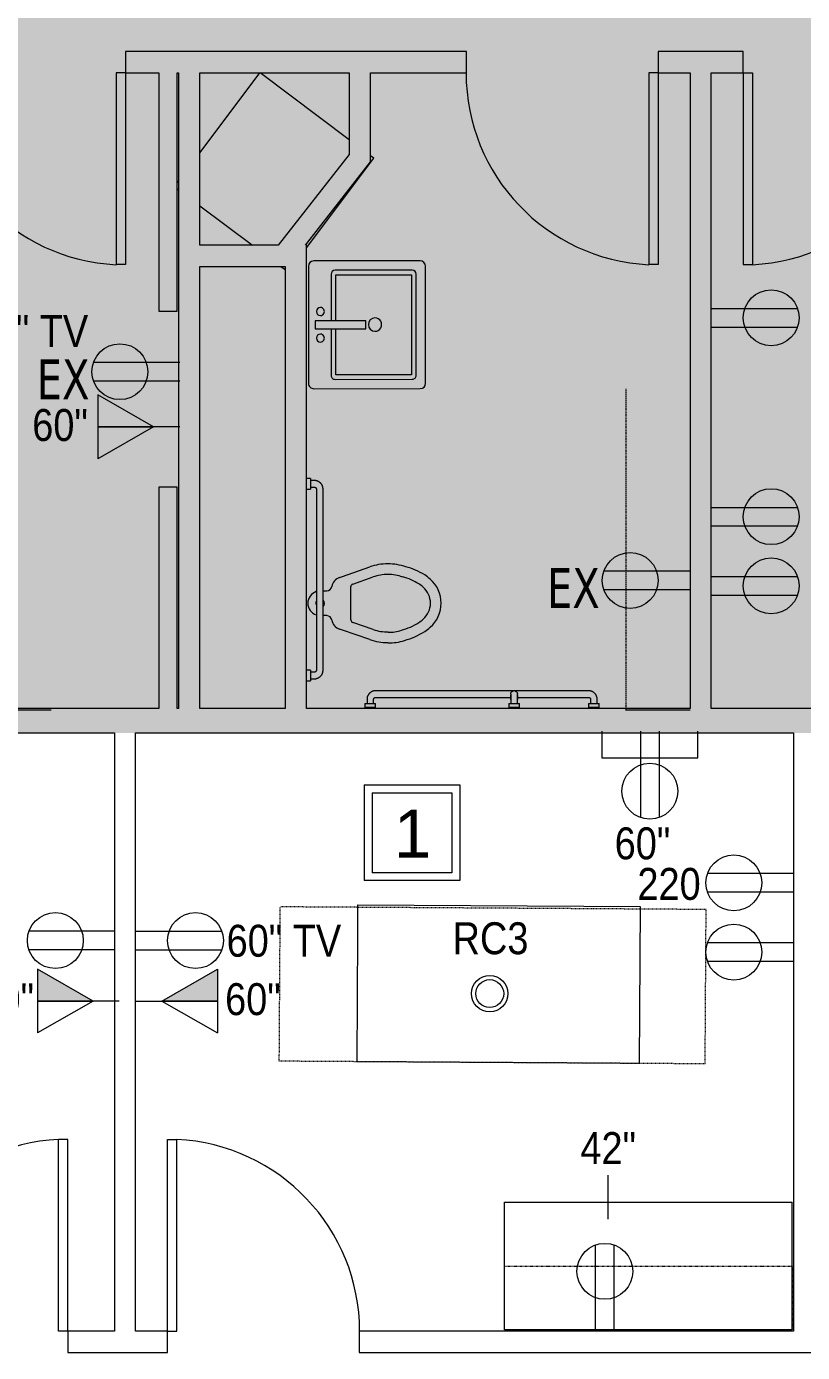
# Model space of a CAD drawing. Header units: inches. Extents: x 1 to 3107, y -595 to 378.
# Drawn here: x 1845.1 to 1990.9, y -98.4 to 150.7 of the extents above; entities that cross this region are included whole.
import ezdxf

# ---------------------------------------------------------------- set-up
doc = ezdxf.new("R2010")
doc.units = ezdxf.units.IN
doc.header["$MEASUREMENT"] = 0
for name, pattern in [('Dash', [0.25, 0.125, -0.125]), ('Hidden 1_8_', [0.1875, 0.125, -0.0625]), ('Overhead', [0.15625, 0.09375, -0.0625])]:
    doc.linetypes.add(name, pattern=pattern)
for name, color, linetype, lineweight in [('A-ANNO-NOTE', 131, 'Continuous', 20), ('A-DETL', 90, 'Continuous', 9), ('A-DETL-GENF', 92, 'Continuous', 9), ('A-DETL-HDLN', 90, 'Hidden 1_8_', 9), ('A-DETL-MEDM', 33, 'Continuous', 13), ('A-DOOR', 31, 'Continuous', 13), ('A-WALL', 113, 'Continuous', 50), ('A-WALL-PATT', 111, 'Continuous', 13), ('E-COMM-IDEN', 2, 'Continuous', 9), ('E-ELEC-FIXT-IDEN', 2, 'Continuous', 9), ('I-FURN', 30, 'Continuous', 13), ('I-FURN-HDLN', 30, 'Continuous', 13), ('I-WALL', 2, 'Continuous', 13), ('new block- skin dc_dwg', 8, 'Continuous', 9), ('P-SANR-FIXT', 6, 'Continuous', 13), ('Q-CASE', 31, 'Continuous', 13), ('Q-SPCQ', 91, 'Continuous', 13), ('S-EXIST-COLS', 250, 'Continuous', 9)]:
    doc.layers.add(name, color=color, linetype=linetype, lineweight=lineweight)
doc.styles.add('Arial', font='arial.ttf', dxfattribs={"height": 9})
doc.styles.add('Arial_2', font='arial.ttf', dxfattribs={"width": 0.85, "height": 6})
doc.styles.add('Tahoma_2', font='tahoma.ttf', dxfattribs={"width": 0.85, "height": 7.5})

# ---------------------------------------------------------------- blocks, each defined once
blk = doc.blocks.new('Single-Flush - 36_ x 84_-1510128-New Construction - Tel_Data_Elec Plan')
at = {"layer": 'A-DOOR', "color": 7, "lineweight": 20}
for p, q in [((16.25, 2), (16.25, 38.02)), ((18, 38.02), (16.25, 38.02)), ((18, 2), (18, 38.02)), ((18, 2), (16.25, 2))]:
    blk.add_line(p, q, dxfattribs=at)
at = {"layer": 'A-DOOR', "lineweight": 9}
blk.add_arc((18, 2), 36.07, 92.7812, 180, dxfattribs=at)
blk = doc.blocks.new('Single-Flush - 36_ x 84_-1509972-New Construction - Tel_Data_Elec Plan')
at = {"layer": 'A-DOOR', "color": 7, "lineweight": 20}
for p, q in [((16.25, -2), (16.25, -38.02)), ((18, -2), (16.25, -2)), ((18, -2), (18, -38.02)), ((18, -38.02), (16.25, -38.02))]:
    blk.add_line(p, q, dxfattribs=at)
at = {"layer": 'A-DOOR', "lineweight": 9}
blk.add_arc((18, -2), 36.07, 180, 267.2188, dxfattribs=at)
blk = doc.blocks.new('Sink-Single - 2D - Default-1642245-New Construction - Tel_Data_Elec Plan')
at = {"layer": 'P-SANR-FIXT'}
for p, q in [((11, -1.5), (-11, -1.5)), ((-12, -2.5), (-12, -22.5)), ((-10.25, -4), (-10.25, -18.5)), ((9.5, -3.25), (-9.5, -3.25)), ((-9.37, -18.37), (-9.37, -4.13)), ((-9.37, -4.13), (9.38, -4.13)), ((9.38, -4.13), (9.38, -18.37)), ((10.25, -18.5), (10.25, -4)), ((12, -22.5), (12, -2.5)), ((0.74, -12.75), (-0.76, -12.75)), ((-0.76, -12.75), (-0.76, -22.25)), ((0.74, -22.25), (0.74, -12.75)), ((-9.5, -19.25), (-0.76, -19.25)), ((-0.76, -18.37), (-9.37, -18.37)), ((9.38, -18.37), (0.74, -18.37)), ((0.74, -19.25), (9.5, -19.25)), ((-0.76, -22.25), (0.74, -22.25)), ((-11, -23.5), (11, -23.5))]:
    blk.add_line(p, q, dxfattribs=at)
for centre, radius, start, end in [((-11, -2.5), 1, 90, 180), ((11, -2.5), 1, 0, 90), ((-9.5, -4), 0.75, 90, 180), ((9.5, -4), 0.75, 360, 90), ((-0.03, -11), 1.25, 360, 180), ((-0.03, -11), 1.25, 180, 360), ((-9.5, -18.5), 0.75, 180, 270), ((9.5, -18.5), 0.75, 270, 0), ((-2.5, -21.25), 0.75, 360, 180), ((-2.5, -21.25), 0.75, 180, 360), ((2.5, -21.25), 0.75, 360, 180), ((2.5, -21.25), 0.75, 180, 360), ((-11, -22.5), 1, 180, 270), ((11, -22.5), 1, 270, 0)]:
    blk.add_arc(centre, radius, start, end, dxfattribs=at)
blk = doc.blocks.new('Toilet - Wall-Mounted_Tankless - 2D - ADA-1642246-New Construction - Tel_Data_Elec Plan')
at = {"layer": 'P-SANR-FIXT'}
for p, q in [((-5.04, 6.5), (-6.84, 11.63)), ((-3.6, 8.43), (-4.95, 12.28)), ((4.95, 12.28), (3.6, 8.43)), ((6.84, 11.63), (5.04, 6.5)), ((3.13, 8.09), (-3.13, 8.09)), ((-4.86, 5.97), (-5.04, 6.5)), ((5.04, 6.5), (4.86, 5.97)), ((-2.31, 2.86), (-2.31, 3.55)), ((2.31, 3.55), (2.31, 2.86))]:
    blk.add_line(p, q, dxfattribs=at)
for centre, radius, start, end in [((0, 19.04), 6, 41.2014, 138.7986), ((3.98, 15.55), 11.29, 138.7986, 145.3641), ((0, 19.04), 4, 41.2014, 138.7986), ((-3.98, 15.55), 11.29, 34.6359, 41.2014), ((5.91, 15.01), 13.2, 148.2162, 165.0374), ((5.91, 15.01), 11.2, 148.4728, 165.3873), ((3.98, 15.55), 9.29, 138.7986, 145.0594), ((-3.98, 15.55), 9.29, 34.879, 41.2014), ((-6.53, 14.47), 12.01, 14.9358, 32.1619), ((-6.53, 14.47), 14.01, 15.2447, 32.3538), ((3.12, 15.03), 10.52, 161.1646, 180), ((3.12, 15.03), 8.52, 160.7152, 180), ((-0.62, 15.56), 6.05, 355.6116, 19.4099), ((-0.62, 15.56), 8.05, 356.2246, 18.8354), ((3.12, 15.03), 10.52, 180, 198.8354), ((3.12, 15.03), 8.52, 180, 198.7802), ((-3.12, 15.03), 8.52, 341.2198, 0.4516), ((-3.12, 15.03), 10.52, 341.1646, 0), ((-3.13, 8.59), 0.5, 199.3315, 270), ((3.13, 8.59), 0.5, 270, 340.6685), ((-2.77, 6.68), 2.21, 198.973, 259.7506), ((2.77, 6.68), 2.21, 280.2494, 341.027), ((-3.35, 3.48), 1.04, 3.7919, 79.7506), ((0, 2.31), 0.811, 44.6678, 130.8729), ((3.35, 3.48), 1.04, 100.2494, 176.2081), ((0, 2.31), 2.31, 198.1086, 341.792), ((0, 2.31), 0.811, 246.3738, 287.1644)]:
    blk.add_arc(centre, radius, start, end, dxfattribs=at)
blk = doc.blocks.new('ADA - toilet_3-piece_grab_bars - 17_ Seat Height-1912571-New Construction - Tel_Data_Elec Plan')
at = {"layer": 'Q-SPCQ', "lineweight": 9}
for p, q in [((30.82, 55), (30.82, 15)), ((32.07, 41.61), (32.07, 55)), ((33.19, 56.63), (32.44, 56.63)), ((32.44, 55.37), (33.19, 55.37)), ((33.94, 57), (33.19, 57)), ((33.19, 55), (33.19, 57)), ((33.19, 55), (33.94, 55)), ((33.94, 57), (33.94, 55)), ((32.07, 15), (32.07, 40.38)), ((33.19, 41.62), (32.44, 41.62)), ((33.19, 41.62), (32.44, 41.62)), ((32.44, 40.38), (33.19, 40.38)), ((32.44, 40.38), (33.19, 40.38)), ((33.94, 42), (33.19, 42)), ((33.19, 40), (33.19, 42)), ((33.19, 40), (33.94, 40)), ((33.94, 42), (33.94, 40)), ((33.94, 15), (33.19, 15)), ((33.19, 13), (33.19, 15)), ((33.94, 15), (33.94, 13)), ((33.19, 14.63), (32.44, 14.63)), ((32.44, 13.38), (33.19, 13.38)), ((33.19, 13), (33.94, 13)), ((26.94, 5.12), (-7.06, 5.12)), ((-9.06, 2.75), (-9.06, 2)), ((-9.06, 2.75), (-7.06, 2.75)), ((-8.68, 3.5), (-8.68, 2.75)), ((-7.43, 2.75), (-7.43, 3.5)), ((-7.06, 3.87), (26.94, 3.87)), ((-7.06, 2), (-7.06, 2.75)), ((26.94, 2.75), (26.94, 2)), ((26.94, 2.75), (28.94, 2.75)), ((27.32, 3.5), (27.32, 2.75)), ((28.57, 2.75), (28.57, 3.5)), ((28.94, 2), (28.94, 2.75))]:
    blk.add_line(p, q, dxfattribs=at)
at = {"layer": 'Q-SPCQ', "lineweight": 9, "flags": 128}
for points in [[(32.44, 56.63), (32.38, 56.62), (32.31, 56.62), (32.25, 56.61), (32.18, 56.6), (32.12, 56.59), (32.05, 56.58), (31.99, 56.56), (31.93, 56.54), (31.87, 56.52), (31.81, 56.5), (31.75, 56.47), (31.69, 56.44), (31.63, 56.41), (31.58, 56.38), (31.52, 56.34), (31.47, 56.3), (31.42, 56.26), (31.37, 56.22), (31.32, 56.18), (31.28, 56.13), (31.23, 56.08), (31.19, 56.04), (31.15, 55.98), (31.11, 55.93), (31.07, 55.88), (31.04, 55.82), (31.01, 55.77), (30.98, 55.71), (30.95, 55.65), (30.93, 55.59), (30.9, 55.53), (30.88, 55.47), (30.87, 55.4), (30.85, 55.34), (30.84, 55.28), (30.83, 55.21), (30.82, 55.15), (30.82, 55.08), (30.82, 55.02), (30.82, 55)], [(32.07, 55), (32.07, 55.01), (32.07, 55.03), (32.07, 55.04), (32.07, 55.06), (32.07, 55.07), (32.08, 55.09), (32.08, 55.1), (32.09, 55.12), (32.09, 55.13), (32.1, 55.15), (32.1, 55.16), (32.11, 55.17), (32.12, 55.19), (32.12, 55.2), (32.13, 55.21), (32.14, 55.22), (32.15, 55.24), (32.16, 55.25), (32.17, 55.26), (32.18, 55.27), (32.19, 55.28), (32.2, 55.29), (32.21, 55.3), (32.23, 55.31), (32.24, 55.32), (32.25, 55.32), (32.26, 55.33), (32.28, 55.34), (32.29, 55.34), (32.31, 55.35), (32.32, 55.35), (32.33, 55.36), (32.35, 55.36), (32.36, 55.37), (32.38, 55.37), (32.39, 55.37), (32.41, 55.37), (32.42, 55.37), (32.44, 55.37), (32.44, 55.37)], [(30.83, 41.12), (30.83, 41.15), (30.84, 41.17), (30.85, 41.2), (30.86, 41.22), (30.87, 41.24), (30.88, 41.27), (30.89, 41.29), (30.9, 41.31), (30.91, 41.33), (30.93, 41.35), (30.94, 41.37), (30.96, 41.39), (30.97, 41.41), (30.99, 41.43), (31.01, 41.45), (31.02, 41.47), (31.04, 41.48), (31.06, 41.5), (31.08, 41.51), (31.1, 41.53), (31.12, 41.54), (31.15, 41.55), (31.17, 41.56), (31.19, 41.57), (31.21, 41.58), (31.24, 41.59), (31.26, 41.6), (31.29, 41.61), (31.31, 41.61), (31.33, 41.62), (31.36, 41.62), (31.38, 41.62), (31.41, 41.62), (31.43, 41.62), (31.44, 41.62)], [(31.44, 40.38), (31.42, 40.38), (31.39, 40.38), (31.37, 40.38), (31.34, 40.38), (31.32, 40.39), (31.29, 40.39), (31.27, 40.4), (31.24, 40.41), (31.22, 40.42), (31.2, 40.42), (31.17, 40.43), (31.15, 40.45), (31.13, 40.46), (31.11, 40.47), (31.09, 40.48), (31.07, 40.5), (31.05, 40.51), (31.03, 40.53), (31.01, 40.55), (30.99, 40.56), (30.98, 40.58), (30.96, 40.6), (30.94, 40.62), (30.93, 40.64), (30.92, 40.66), (30.9, 40.68), (30.89, 40.71), (30.88, 40.73), (30.87, 40.75), (30.86, 40.77), (30.85, 40.8), (30.84, 40.82), (30.84, 40.84), (30.83, 40.87), (30.83, 40.89)], [(31.44, 41.62), (31.44, 41.62), (31.44, 41.62), (31.45, 41.62), (31.45, 41.62), (31.46, 41.62)], [(32.44, 41.62), (32.4, 41.62), (32.36, 41.62), (32.32, 41.62), (32.28, 41.62), (32.24, 41.62), (32.2, 41.62), (32.16, 41.62), (32.13, 41.62), (32.09, 41.62), (32.05, 41.62), (32.02, 41.62), (31.98, 41.62), (31.94, 41.62), (31.91, 41.62), (31.88, 41.62), (31.84, 41.62), (31.81, 41.62), (31.78, 41.62), (31.75, 41.62), (31.72, 41.62), (31.7, 41.62), (31.67, 41.62), (31.65, 41.62), (31.62, 41.62), (31.6, 41.62), (31.58, 41.62), (31.56, 41.62), (31.54, 41.62), (31.52, 41.62), (31.51, 41.62), (31.5, 41.62), (31.48, 41.62), (31.47, 41.62), (31.46, 41.62), (31.46, 41.62), (31.45, 41.62), (31.45, 41.62), (31.44, 41.62), (31.44, 41.62)], [(31.46, 40.38), (31.46, 40.38), (31.45, 40.38), (31.45, 40.38), (31.44, 40.38), (31.44, 40.38)], [(31.44, 40.38), (31.44, 40.38), (31.44, 40.38), (31.45, 40.38), (31.45, 40.38), (31.46, 40.38), (31.47, 40.38), (31.48, 40.38), (31.49, 40.38), (31.51, 40.38), (31.52, 40.38), (31.54, 40.38), (31.55, 40.38), (31.57, 40.38), (31.59, 40.38), (31.62, 40.38), (31.64, 40.38), (31.66, 40.38), (31.69, 40.38), (31.72, 40.38), (31.74, 40.38), (31.77, 40.38), (31.8, 40.38), (31.84, 40.38), (31.87, 40.38), (31.9, 40.38), (31.93, 40.38), (31.97, 40.38), (32.01, 40.38), (32.04, 40.38), (32.08, 40.38), (32.12, 40.38), (32.15, 40.38), (32.19, 40.38), (32.23, 40.38), (32.27, 40.38), (32.31, 40.38), (32.35, 40.38), (32.39, 40.38), (32.43, 40.38), (32.44, 40.38)], [(32.44, 40.38), (32.4, 40.38), (32.36, 40.38), (32.32, 40.38), (32.28, 40.38), (32.24, 40.38), (32.2, 40.38), (32.16, 40.38), (32.13, 40.38), (32.09, 40.38), (32.05, 40.38), (32.02, 40.38), (31.98, 40.38), (31.94, 40.38), (31.91, 40.38), (31.88, 40.38), (31.84, 40.38), (31.81, 40.38), (31.78, 40.38), (31.75, 40.38), (31.72, 40.38), (31.7, 40.38), (31.67, 40.38)], [(31.69, 41.62), (31.72, 41.62), (31.74, 41.62), (31.77, 41.62), (31.8, 41.62), (31.84, 41.62), (31.87, 41.62), (31.9, 41.62), (31.93, 41.62), (31.97, 41.62), (32.01, 41.62), (32.04, 41.62), (32.08, 41.62), (32.12, 41.62), (32.15, 41.62), (32.19, 41.62), (32.23, 41.62), (32.27, 41.62), (32.31, 41.62), (32.35, 41.62), (32.39, 41.62), (32.43, 41.62), (32.44, 41.62)], [(30.82, 15), (30.82, 14.94), (30.82, 14.87), (30.83, 14.81), (30.84, 14.74), (30.85, 14.68), (30.86, 14.61), (30.88, 14.55), (30.9, 14.49), (30.92, 14.43), (30.94, 14.37), (30.97, 14.31), (31, 14.25), (31.03, 14.19), (31.06, 14.14), (31.1, 14.08), (31.14, 14.03), (31.18, 13.98), (31.22, 13.93), (31.26, 13.88), (31.31, 13.83), (31.36, 13.79), (31.41, 13.75), (31.46, 13.71), (31.51, 13.67), (31.56, 13.63), (31.62, 13.6), (31.68, 13.57), (31.73, 13.54), (31.79, 13.51), (31.85, 13.49), (31.91, 13.46), (31.98, 13.44), (32.04, 13.43), (32.1, 13.41), (32.16, 13.4), (32.23, 13.39), (32.29, 13.38), (32.36, 13.38), (32.42, 13.38), (32.44, 13.38)], [(32.44, 14.63), (32.43, 14.63), (32.41, 14.63), (32.4, 14.63), (32.38, 14.63), (32.37, 14.63), (32.35, 14.64), (32.34, 14.64), (32.32, 14.64), (32.31, 14.65), (32.3, 14.65), (32.28, 14.66), (32.27, 14.67), (32.25, 14.67), (32.24, 14.68), (32.23, 14.69), (32.22, 14.7), (32.21, 14.71), (32.19, 14.72), (32.18, 14.73), (32.17, 14.74), (32.16, 14.75), (32.15, 14.76), (32.14, 14.77), (32.13, 14.78), (32.13, 14.8), (32.12, 14.81), (32.11, 14.82), (32.1, 14.84), (32.1, 14.85), (32.09, 14.86), (32.09, 14.88), (32.08, 14.89), (32.08, 14.91), (32.07, 14.92), (32.07, 14.94), (32.07, 14.95), (32.07, 14.97), (32.07, 14.98), (32.07, 15), (32.07, 15)], [(-7.06, 5.12), (-7.12, 5.12), (-7.19, 5.12), (-7.25, 5.11), (-7.32, 5.1), (-7.38, 5.09), (-7.45, 5.08), (-7.51, 5.06), (-7.57, 5.04), (-7.63, 5.02), (-7.69, 5), (-7.75, 4.97), (-7.81, 4.94), (-7.87, 4.91), (-7.92, 4.88), (-7.98, 4.84), (-8.03, 4.8), (-8.08, 4.76), (-8.13, 4.72), (-8.18, 4.68), (-8.22, 4.63), (-8.27, 4.58), (-8.31, 4.54), (-8.35, 4.48), (-8.39, 4.43), (-8.43, 4.38), (-8.46, 4.32), (-8.49, 4.27), (-8.52, 4.21), (-8.55, 4.15), (-8.57, 4.09), (-8.6, 4.03), (-8.62, 3.97), (-8.63, 3.9), (-8.65, 3.84), (-8.66, 3.78), (-8.67, 3.71), (-8.68, 3.65), (-8.68, 3.58), (-8.68, 3.52), (-8.68, 3.5)], [(28.57, 3.5), (28.56, 3.56), (28.56, 3.63), (28.55, 3.69), (28.55, 3.76), (28.53, 3.82), (28.52, 3.89), (28.5, 3.95), (28.48, 4.01), (28.46, 4.07), (28.44, 4.13), (28.41, 4.19), (28.38, 4.25), (28.35, 4.31), (28.32, 4.36), (28.28, 4.42), (28.24, 4.47), (28.2, 4.52), (28.16, 4.57), (28.12, 4.62), (28.07, 4.67), (28.03, 4.71), (27.98, 4.75), (27.93, 4.79), (27.87, 4.83), (27.82, 4.87), (27.76, 4.9), (27.71, 4.93), (27.65, 4.96), (27.59, 4.99), (27.53, 5.01), (27.47, 5.04), (27.41, 5.06), (27.34, 5.07), (27.28, 5.09), (27.22, 5.1), (27.15, 5.11), (27.09, 5.12), (27.02, 5.12), (26.96, 5.12), (26.94, 5.12)], [(-7.43, 3.5), (-7.43, 3.51), (-7.43, 3.53), (-7.43, 3.54), (-7.43, 3.56), (-7.43, 3.57), (-7.42, 3.59), (-7.42, 3.6), (-7.41, 3.62), (-7.41, 3.63), (-7.4, 3.65), (-7.4, 3.66), (-7.39, 3.67), (-7.38, 3.69), (-7.38, 3.7), (-7.37, 3.71), (-7.36, 3.72), (-7.35, 3.74), (-7.34, 3.75), (-7.33, 3.76), (-7.32, 3.77), (-7.31, 3.78), (-7.3, 3.79), (-7.29, 3.8), (-7.27, 3.81), (-7.26, 3.82), (-7.25, 3.82), (-7.24, 3.83), (-7.22, 3.84), (-7.21, 3.84), (-7.19, 3.85), (-7.18, 3.85), (-7.17, 3.86), (-7.15, 3.86), (-7.14, 3.87), (-7.12, 3.87), (-7.11, 3.87), (-7.09, 3.87), (-7.08, 3.87), (-7.06, 3.87), (-7.06, 3.87)], [(26.94, 3.87), (26.96, 3.87), (26.97, 3.87), (26.99, 3.87), (27, 3.87), (27.02, 3.87), (27.03, 3.86), (27.04, 3.86), (27.06, 3.86), (27.07, 3.85), (27.09, 3.85), (27.1, 3.84), (27.11, 3.83), (27.13, 3.83), (27.14, 3.82), (27.15, 3.81), (27.17, 3.8), (27.18, 3.79), (27.19, 3.78), (27.2, 3.77), (27.21, 3.76), (27.22, 3.75), (27.23, 3.74), (27.24, 3.73), (27.25, 3.72), (27.26, 3.7), (27.26, 3.69), (27.27, 3.68), (27.28, 3.66), (27.28, 3.65), (27.29, 3.64), (27.3, 3.62), (27.3, 3.61), (27.3, 3.59), (27.31, 3.58), (27.31, 3.56), (27.31, 3.55), (27.31, 3.53), (27.32, 3.52), (27.32, 3.5), (27.32, 3.5)]]:
    blk.add_lwpolyline(points, dxfattribs=at)
blk = doc.blocks.new('new block- skin dc_dwg-1925045-New Construction - Tel_Data_Elec Plan')
at = {"layer": 'S-EXIST-COLS'}
for p, q in [((2424.64, 1491.75), (2413.44, 1476.8)), ((2441.5, 1479.18), (2424.73, 1491.75)), ((2433.44, 1458.88), (2446.08, 1475.75)), ((2446.08, 1475.75), (2445.5, 1476.18)), ((2409.44, 1471.47), (2409.19, 1471.13)), ((2409.19, 1469.97), (2409.44, 1469.78)), ((2413.44, 1466.78), (2423.32, 1459.37)), ((2428.66, 1455.37), (2429.44, 1454.79))]:
    blk.add_line(p, q, dxfattribs=at)
blk = doc.blocks.new('Single-Flush - 36_ x 96_-1934609-New Construction - Tel_Data_Elec Plan')
at = {"layer": 'A-DOOR', "color": 7, "lineweight": 20}
for p, q in [((16.25, -2), (16.25, -38.02)), ((18, -2), (16.25, -2)), ((18, -2), (18, -38.02)), ((18, -38.02), (16.25, -38.02))]:
    blk.add_line(p, q, dxfattribs=at)
at = {"layer": 'A-DOOR', "lineweight": 9}
blk.add_arc((18, -2), 36.07, 180, 267.2188, dxfattribs=at)
blk = doc.blocks.new('Single-Flush - 36_ x 96_-1939474-New Construction - Tel_Data_Elec Plan')
at = {"layer": 'A-DOOR', "color": 7, "lineweight": 20}
for p, q in [((16.25, 2), (16.25, 38.02)), ((18, 38.02), (16.25, 38.02)), ((18, 2), (18, 38.02)), ((18, 2), (16.25, 2))]:
    blk.add_line(p, q, dxfattribs=at)
at = {"layer": 'A-DOOR', "lineweight": 9}
blk.add_arc((18, 2), 36.07, 92.7812, 180, dxfattribs=at)
blk = doc.blocks.new('Upper Cabinet - Standard Upper Cabinet-2071704-New Construction - Tel_Data_Elec Plan')
at = {"layer": 'Q-CASE', "linetype": 'Overhead', "lineweight": 9}
for p, q in [((-47.26, 12), (6.74, 12)), ((-47.26, 0), (-47.26, 12)), ((6.74, 12), (6.74, 0))]:
    blk.add_line(p, q, dxfattribs=at)
at = {"layer": 'Q-CASE'}
blk.add_line((6.74, 0), (-47.26, 0), dxfattribs=at)
blk = doc.blocks.new('Counter Top _No Backsplash_ - Standard Counter Top-2071705-New Construction - Tel_Data_Elec Plan')
at = {"layer": 'Q-CASE'}
for p, q in [((-47.26, 12), (-47.26, 24)), ((-47.26, 24), (6.74, 24)), ((6.74, 12), (6.74, 24)), ((-47.26, 0), (-47.26, 12)), ((6.74, 0), (6.74, 12)), ((6.74, 0), (-47.26, 0))]:
    blk.add_line(p, q, dxfattribs=at)
blk = doc.blocks.new('chair - chair-1675997-New Construction - Tel_Data_Elec Plan')
at = {"layer": 'I-FURN', "lineweight": 9}
for p, q in [((-34.1, -10.69), (-34.1, 18.81)), ((-34.1, 18.81), (18.9, 18.81)), ((18.9, 18.81), (18.9, -5.19)), ((18.9, -5.19), (18.9, -10.69)), ((18.9, -10.69), (-34.1, -10.69))]:
    blk.add_line(p, q, dxfattribs=at)
at = {"layer": 'I-FURN-HDLN', "linetype": 'Dash', "lineweight": 9}
for p, q in [((-46.5, 18.81), (-46.5, -10.19)), ((-46.5, 18.81), (33.5, 18.81)), ((33.5, 18.81), (33.5, -10.19)), ((-46.5, -10.19), (33.5, -10.19))]:
    blk.add_line(p, q, dxfattribs=at)
blk = doc.blocks.new('FORM Equipment_Fixture Tag - Square-214315-New Construction - Tel_Data_Elec Plan')
at = {"layer": 'A-ANNO-NOTE'}
for p, q in [((-0.09375, 0.09375), (0.09375, 0.09375)), ((-0.09375, 0.09375), (0.09375, 0.09375)), ((-0.09375, 0.09375), (0.09375, 0.09375)), ((-0.09375, 0.09375), (-0.09375, -0.09375)), ((-0.078125, 0.078125), (-0.078125, -0.078125)), ((-0.078125, 0.078125), (0.078125, 0.078125)), ((0.078125, 0.078125), (0.078125, -0.078125)), ((0.09375, 0.09375), (0.09375, -0.09375)), ((0.09375, -0.09375), (-0.09375, -0.09375)), ((0.078125, -0.078125), (-0.078125, -0.078125))]:
    blk.add_line(p, q, dxfattribs=at)

msp = doc.modelspace()

# ---------------------------------------------------------------- hatches: boundary and pattern name
at = {"layer": 'A-ANNO-NOTE', "lineweight": 9}
for points in [[(1869.01, 75.45), (1858.55, 81.45), (1858.55, 75.45)], [(1857.64, -32.42), (1847.18, -26.42), (1847.18, -32.42)], [(1881.02, -32.42), (1881.02, -26.42), (1870.56, -32.42)]]:
    msp.add_hatch(color=256, dxfattribs=at).paths.add_polyline_path(points, flags=0)
at = {"layer": 'A-DETL-GENF'}
h = msp.add_hatch(color=254, dxfattribs=at)
h.paths.add_polyline_path([(2086.63, 18.59), (2245.1, 18.59), (2241.31, 34.3), (2236.85, 50.51), (2232.29, 65.34), (2227.07, 80.64), (2221.38, 95.77), (2215.23, 110.72), (2208.63, 125.47), (2201.57, 140.02), (2194.07, 154.34), (2186.14, 168.42), (2177.77, 182.25), (2171.89, 191.35), (2157.43, 181.96), (2105.78, 181.96), (2105.78, 210.41), (2109.78, 210.41), (2109.78, 185.96), (2156.25, 185.96), (2169.71, 194.71), (2168.99, 195.82), (2159.79, 209.12), (2150.19, 222.12), (2140.19, 234.82), (2129.81, 247.21), (2119.06, 259.28), (2107.93, 271.01), (2096.45, 282.39), (2084.63, 293.41), (2072.48, 304.07), (2065.64, 309.7), (2062.7, 305.79), (2028.45, 305.79), (2028.45, 210.41), (2069.78, 210.41), (2069.78, 206.41), (2032.45, 206.41), (2032.45, 187.91), (2028.45, 187.91), (2028.45, 206.41), (2018.78, 206.41), (2018.78, 210.41), (2024.45, 210.41), (2024.45, 321.4), (2024.7, 321.22), (2034.13, 333.73), (1981.95, 373.05), (1241.78, 373.05), (1241.78, 333.98), (1471.95, 333.98), (1471.95, 329.98), (1465.78, 329.98), (1465.78, 210.41), (1471.95, 210.41), (1471.95, 206.41), (1391.78, 206.41), (1391.78, 210.41), (1461.78, 210.41), (1461.78, 329.98), (1349.53, 329.98), (1349.53, 292.38), (1346.03, 292.38), (1346.03, 329.98), (1345.78, 329.98), (1345.78, 210.41), (1346.03, 210.41), (1346.03, 256.38), (1349.53, 256.38), (1349.53, 210.41), (1355.78, 210.41), (1355.78, 206.41), (1332.78, 206.41), (1332.78, 210.41), (1338.03, 210.41), (1338.03, 256.38), (1341.53, 256.38), (1341.53, 210.41), (1341.78, 210.41), (1341.78, 329.98), (1341.53, 329.98), (1341.53, 292.38), (1338.03, 292.38), (1338.03, 329.98), (1241.78, 329.98), (1241.78, 183.41), (1277.78, 183.41), (1277.78, 210.41), (1296.78, 210.41), (1296.78, 206.41), (1281.78, 206.41), (1281.78, 145.96), (1314.78, 145.96), (1314.78, 141.96), (1277.78, 141.96), (1277.78, 168.96), (1241.78, 168.96), (1241.78, 22.57), (1358.03, 22.57), (1358.03, 64.42), (1361.53, 64.42), (1361.53, 22.57), (1361.78, 22.57), (1361.78, 141.96), (1361.53, 141.96), (1361.53, 100.11), (1358.03, 100.11), (1358.03, 141.96), (1350.78, 141.96), (1350.78, 145.96), (1371.78, 145.96), (1371.78, 141.96), (1365.78, 141.96), (1365.78, 22.57), (1479.03, 22.57), (1479.03, 64.11), (1482.53, 64.11), (1482.53, 22.57), (1482.78, 22.57), (1482.78, 99.65), (1482.53, 99.84), (1482.53, 98.7), (1479.03, 98.7), (1479.03, 102.47), (1463.78, 113.96), (1463.78, 141.96), (1407.78, 141.96), (1407.78, 145.96), (1563.78, 145.96), (1563.78, 141.96), (1501.28, 141.96), (1501.28, 120.9), (1486.78, 101.64), (1486.78, 22.57), (1606.03, 22.57), (1606.03, 64.11), (1609.53, 64.11), (1609.53, 22.57), (1609.78, 22.57), (1609.78, 141.96), (1609.53, 141.96), (1609.53, 98.11), (1606.03, 98.11), (1606.03, 141.96), (1599.78, 141.96), (1599.78, 145.96), (1827.72, 145.96), (1827.72, 141.96), (1737.78, 141.96), (1737.78, 22.57), (1869.97, 22.57), (1869.97, 64.11), (1873.47, 64.11), (1873.47, 22.57), (1873.72, 22.57), (1873.72, 141.96), (1873.47, 141.96), (1873.47, 97.22), (1869.97, 97.22), (1869.97, 141.96), (1863.72, 141.96), (1863.72, 145.96), (1927.78, 145.96), (1927.78, 141.96), (1909.78, 141.96), (1909.78, 125.28), (1897.72, 109.84), (1897.72, 22.57), (1969.78, 22.57), (1969.78, 141.96), (1963.78, 141.96), (1963.78, 145.96), (1979.78, 145.96), (1979.78, 141.96), (1973.78, 141.96), (1973.78, 22.57), (2085.98, 22.57), (2101.97, 27.46), (2101.97, 64.11), (2105.47, 64.11), (2105.47, 28.53), (2105.78, 28.63), (2105.78, 141.96), (2105.72, 141.96), (2105.72, 98.11), (2101.72, 98.11), (2101.72, 141.96), (2015.78, 141.96), (2015.78, 145.96), (2028.45, 145.96), (2028.45, 151.91), (2032.45, 151.91), (2032.45, 145.96), (2109.78, 145.96), (2109.78, 43.76), (2145.78, 43.76), (2145.78, 39.76), (2109.78, 39.76), (2109.78, 29.85), (2141.78, 39.63), (2141.78, 35.45), (2096.45, 21.59)], flags=0)
h.paths.add_polyline_path([(1877.72, 22.57), (1893.72, 22.57), (1893.72, 105.58), (1877.72, 105.58), (1877.72, 24.86)], flags=0)
h.paths.add_polyline_path([(1899.82, 64.36), (1899.82, 64.36), (1899.82, 64.52)], flags=0)
h.paths.add_polyline_path([(1483.58, 104.05), (1497.28, 122.24), (1497.28, 141.96), (1467.78, 141.96), (1467.78, 115.96), (1482.78, 104.66)], flags=0)
h.paths.add_polyline_path([(1892.44, 109.58), (1905.78, 126.65), (1905.78, 141.96), (1877.72, 141.96), (1877.72, 109.58)], flags=0)
h.paths.add_polyline_path([(1277.78, 172.96), (1277.78, 179.41), (1241.78, 179.41), (1241.78, 172.96), (1276.83, 172.96)], flags=0)
h.paths.add_polyline_path([(1855.89, 206.41), (1855.89, 210.41), (1918.91, 210.41), (1918.91, 318.54), (1809.89, 318.54), (1809.89, 210.41), (1819.89, 210.41), (1819.89, 206.41), (1799.89, 206.41), (1799.89, 210.41), (1805.89, 210.41), (1805.89, 318.54), (1730.16, 318.54), (1730.16, 210.41), (1763.89, 210.41), (1763.89, 206.41), (1726.16, 206.41), (1726.16, 329.98), (1720.16, 329.98), (1720.16, 333.98), (1726.16, 333.98), (1726.16, 372.02), (1730.16, 372.02), (1730.16, 322.54), (1922.91, 322.54), (1922.91, 210.41), (1982.78, 210.41), (1982.78, 206.41), (1863.72, 206.41)], flags=0)
h.paths.add_polyline_path([(1666.16, 206.41), (1596.78, 206.41), (1596.78, 210.41), (1638.16, 210.41), (1638.16, 299.45), (1614.16, 299.45), (1614.16, 329.98), (1554.78, 329.98), (1554.78, 210.41), (1560.78, 210.41), (1560.78, 206.41), (1507.95, 206.41), (1507.95, 210.41), (1550.78, 210.41), (1550.78, 329.98), (1507.95, 329.98), (1507.95, 333.98), (1684.16, 333.98), (1684.16, 329.98), (1666.16, 329.98), (1666.16, 284.45), (1662.16, 284.45), (1662.16, 299.45), (1642.16, 299.45), (1642.16, 210.41), (1662.16, 210.41), (1662.16, 224.45), (1666.16, 224.45), (1666.16, 210.41)], flags=0)
h.paths.add_polyline_path([(1662.16, 303.45), (1662.16, 329.98), (1618.16, 329.98), (1618.16, 303.45), (1654.16, 303.45)], flags=0)
h.paths.add_polyline_path([(2046.93, 309.79), (2060.7, 309.79), (2062.55, 312.24), (2059.32, 314.87), (2053.91, 319.05), (2047.01, 309.9)], flags=0)
h.paths.add_polyline_path([(2028.45, 309.79), (2039.86, 309.79), (2028.45, 318.39), (2028.45, 313.53)], flags=0)
h.paths.add_polyline_path([(2043.58, 312), (2050.75, 321.5), (2046.51, 324.74), (2037.37, 331.38), (2030.3, 322), (2042.84, 312.55)], flags=0)
at = {"layer": 'A-WALL-PATT'}
h = msp.add_hatch(color=8, dxfattribs=at)
h.paths.add_polyline_path([(2101.72, 141.96), (2105.78, 141.96), (2105.78, 145.96), (2015.78, 145.96), (2015.78, 141.96), (2099.81, 141.96)], flags=0)
h.paths.add_polyline_path([(1963.78, 141.96), (1979.78, 141.96), (1979.78, 145.96), (1963.78, 145.96)], flags=0)
h.paths.add_polyline_path([(1925.86, 141.96), (1927.78, 141.96), (1927.78, 145.96), (1863.72, 145.96), (1863.72, 141.96), (1922.91, 141.96)], flags=0)
h.paths.add_polyline_path([(1733.78, 141.96), (1827.72, 141.96), (1827.72, 145.96), (1733.78, 145.96)], flags=0)
for points in [[(1873.47, 97.22), (1873.47, 141.96), (1869.97, 141.96), (1869.97, 97.22)], [(1873.72, 105.58), (1877.72, 105.58), (1877.72, 141.96), (1873.72, 141.96), (1873.72, 129.79)], [(1905.78, 120.16), (1909.78, 125.28), (1909.78, 141.96), (1905.78, 141.96), (1905.78, 125.28)], [(1973.78, 22.57), (1973.78, 141.96), (1969.78, 141.96), (1969.78, 22.57)], [(1893.72, 109.58), (1897.52, 109.58), (1905.78, 120.16), (1905.78, 126.65), (1892.44, 109.58)], [(1893.72, 22.57), (1897.72, 22.57), (1897.72, 109.84), (1894.39, 105.58), (1893.72, 105.58), (1893.72, 23.37)], [(1894.39, 105.58), (1897.52, 109.58), (1877.72, 109.58), (1877.72, 105.58), (1893.72, 105.58)], [(1873.72, 22.57), (1877.72, 22.57), (1877.72, 105.58), (1873.72, 105.58), (1873.72, 68.98)], [(1873.47, 22.57), (1873.47, 64.11), (1869.97, 64.11), (1869.97, 22.57)], [(1925.86, 17.95), (2084.54, 17.95), (2085.98, 22.57), (1733.76, 22.57), (1733.78, 20.26), (1733.91, 20.17), (1733.92, 20.09), (1733.76, 20.09), (1733.78, 17.95), (1904.11, 17.95)]]:
    msp.add_hatch(color=8, dxfattribs=at).paths.add_polyline_path(points, flags=0)

# ---------------------------------------------------------------- linework, layer by layer
at = {"layer": 'A-ANNO-NOTE'}
for p, q in [((1973.78, 97.7), (1989.98, 97.7)), ((1973.78, 94.22), (1989.98, 94.22)), ((1873.93, 87.56), (1857.73, 87.56)), ((1873.93, 84.07), (1857.73, 84.07)), ((1858.55, 81.45), (1858.55, 75.45)), ((1869.01, 75.45), (1858.55, 81.45)), ((1858.55, 81.45), (1858.55, 69.45)), ((1869.01, 75.45), (1858.55, 81.45)), ((1858.55, 75.45), (1869.01, 75.45)), ((1873.93, 75.45), (1858.55, 75.45)), ((1869.01, 75.45), (1858.55, 69.45)), ((1973.78, 60.32), (1989.98, 60.32)), ((1973.78, 56.84), (1989.98, 56.84)), ((1969.78, 48.34), (1953.59, 48.34)), ((1969.78, 44.85), (1953.59, 44.85)), ((1973.78, 47.32), (1989.98, 47.32)), ((1973.78, 43.84), (1989.98, 43.84)), ((1960.49, 18.26), (1960.49, 2.06)), ((1963.98, 18.26), (1963.98, 2.06)), ((1989.24, -8.48), (1973.04, -8.48)), ((1989.24, -11.97), (1973.04, -11.97)), ((1861.81, -19.31), (1845.61, -19.31)), ((1865.64, -19.31), (1881.84, -19.31)), ((1989.24, -21.48), (1973.04, -21.48)), ((1861.81, -22.8), (1845.61, -22.8)), ((1865.64, -22.8), (1881.84, -22.8)), ((1847.18, -26.42), (1847.18, -32.42)), ((1857.64, -32.42), (1847.18, -26.42)), ((1847.18, -26.42), (1847.18, -38.42)), ((1857.64, -32.42), (1847.18, -26.42)), ((1870.56, -32.42), (1881.02, -26.42)), ((1870.56, -32.42), (1881.02, -26.42)), ((1881.02, -26.42), (1881.02, -32.42)), ((1881.02, -26.42), (1881.02, -38.42)), ((1989.24, -24.97), (1973.04, -24.97)), ((1847.18, -32.42), (1857.64, -32.42)), ((1862.56, -32.42), (1847.18, -32.42)), ((1857.64, -32.42), (1847.18, -38.42)), ((1865.64, -32.42), (1881.02, -32.42)), ((1881.02, -32.42), (1870.56, -32.42)), ((1870.56, -32.42), (1881.02, -38.42)), ((1952.04, -94.45), (1952.04, -78.25)), ((1955.52, -94.45), (1955.52, -78.25))]:
    msp.add_line(p, q, dxfattribs=at)
for centre, radius in [((1985.03, 95.96), 5.25), ((1862.68, 85.82), 5.25), ((1985.03, 58.58), 5.25), ((1958.54, 46.6), 5.25), ((1985.03, 45.58), 5.25), ((1962.23, 7.01), 5.25), ((1978, -10.22), 5.25), ((1850.56, -21.06), 5.25), ((1876.88, -21.06), 5.25), ((1978, -23.22), 5.25), ((1932.16, -31.02), 3.42), ((1932.16, -31.02), 2.62), ((1953.78, -83.2), 5.25)]:
    msp.add_circle(centre, radius, dxfattribs=at)
at = {"layer": 'A-DETL', "lineweight": 13}
msp.add_line((1969.78, 22.26), (1957.78, 22.26), dxfattribs=at)
at = {"layer": 'A-DETL-HDLN'}
msp.add_line((1957.72, 82.58), (1957.72, 22.13), dxfattribs=at)
at = {"layer": 'A-DETL-MEDM', "lineweight": 20}
for p, q in [((1849.79, 22.26), (1831.79, 22.26)), ((1953.23, 18.26), (1953.23, 13.26)), ((1971.23, 13.26), (1971.23, 18.26)), ((1953.23, 13.26), (1971.23, 13.26))]:
    msp.add_line(p, q, dxfattribs=at)
at = {"layer": 'A-WALL', "color": 7, "lineweight": 20}
for p, q in [((1927.78, 145.96), (1863.72, 145.96)), ((1863.72, 145.96), (1863.72, 141.96)), ((1927.78, 141.96), (1927.78, 145.96)), ((1979.78, 145.96), (1963.78, 145.96)), ((1963.78, 145.96), (1963.78, 141.96)), ((1979.78, 141.96), (1979.78, 145.96)), ((1863.72, 141.96), (1869.97, 141.96)), ((1873.47, 141.96), (1873.72, 141.96)), ((1873.72, 141.96), (1873.72, 22.57)), ((1877.72, 109.58), (1877.72, 141.96)), ((1877.72, 141.96), (1905.78, 141.96)), ((1905.78, 141.96), (1905.78, 126.65)), ((1909.78, 125.28), (1909.78, 141.96)), ((1909.78, 141.96), (1927.78, 141.96)), ((1963.78, 141.96), (1969.78, 141.96)), ((1969.78, 141.96), (1969.78, 22.57)), ((1973.78, 22.57), (1973.78, 141.96)), ((1973.78, 141.96), (1979.78, 141.96)), ((1905.78, 126.65), (1892.44, 109.58)), ((1897.52, 109.58), (1909.78, 125.28)), ((1897.72, 22.57), (1897.72, 109.84)), ((1892.44, 109.58), (1877.72, 109.58)), ((1877.72, 105.58), (1893.72, 105.58)), ((1877.72, 22.57), (1877.72, 105.58)), ((1893.72, 105.58), (1893.72, 22.57)), ((1861.64, 17.95), (1861.64, -94.45)), ((1865.64, -94.45), (1865.64, 17.95)), ((1989.24, 17.95), (1989.24, -94.45)), ((1861.64, -94.45), (1852.91, -94.45)), ((1852.91, -94.45), (1852.91, -98.45)), ((1871.64, -94.45), (1865.64, -94.45)), ((1871.64, -98.45), (1871.64, -94.45)), ((1989.24, -94.45), (1907.64, -94.45)), ((1907.64, -94.45), (1907.64, -98.45)), ((1852.91, -98.45), (1871.64, -98.45)), ((1907.64, -98.45), (2075.85, -98.45))]:
    msp.add_line(p, q, dxfattribs=at)
at = {"layer": 'E-ELEC-FIXT-IDEN'}
msp.add_line((1954.41, -73.37), (1954.41, -65.11), dxfattribs=at)
at = {"layer": 'I-WALL', "color": 7, "lineweight": 20}
for p, q in [((1869.97, 141.96), (1869.97, 97.22)), ((1873.47, 97.22), (1873.47, 141.96)), ((1869.97, 97.22), (1873.47, 97.22)), ((1869.97, 64.11), (1869.97, 22.57)), ((1873.47, 64.11), (1869.97, 64.11)), ((1873.47, 22.57), (1873.47, 64.11)), ((1869.97, 22.57), (1737.78, 22.57)), ((1873.72, 22.57), (1873.47, 22.57)), ((1893.72, 22.57), (1877.72, 22.57)), ((1969.78, 22.57), (1897.72, 22.57)), ((2085.98, 22.57), (1973.78, 22.57)), ((1738.03, 17.95), (1861.64, 17.95)), ((1865.64, 17.95), (1989.24, 17.95))]:
    msp.add_line(p, q, dxfattribs=at)

# ---------------------------------------------------------------- block references
at = {"layer": 'A-ANNO-NOTE', "xscale": 96, "yscale": 96, "zscale": 96}
msp.add_blockref('FORM Equipment_Fixture Tag - Square-214315-New Construction - Tel_Data_Elec Plan', (1917.54, -0.8), dxfattribs=at)
at = {"layer": 'A-DOOR'}
for name, p in [('Single-Flush - 36_ x 84_-1509972-New Construction - Tel_Data_Elec Plan', (1845.72, 143.96)), ('Single-Flush - 36_ x 84_-1509972-New Construction - Tel_Data_Elec Plan', (1945.78, 143.96)), ('Single-Flush - 36_ x 96_-1939474-New Construction - Tel_Data_Elec Plan', (1834.91, -96.45))]:
    msp.add_blockref(name, p, dxfattribs=at)
at = {"layer": 'A-DOOR', "rotation": 180}
for name, p in [('Single-Flush - 36_ x 84_-1510128-New Construction - Tel_Data_Elec Plan', (1997.78, 143.96)), ('Single-Flush - 36_ x 96_-1934609-New Construction - Tel_Data_Elec Plan', (1889.64, -96.45))]:
    msp.add_blockref(name, p, dxfattribs=at)
at = {"layer": 'I-FURN', "lineweight": 9, "rotation": 179.6419060406756}
msp.add_blockref('chair - chair-1675997-New Construction - Tel_Data_Elec Plan', (1926.24, -25.12), dxfattribs=at)
at = {"layer": 'new block- skin dc_dwg', "color": 250}
msp.add_blockref('new block- skin dc_dwg-1925045-New Construction - Tel_Data_Elec Plan', (-535.72, -1349.79), dxfattribs=at)
at = {"layer": 'P-SANR-FIXT'}
for name, p, rotation in [('Sink-Single - 2D - Default-1642245-New Construction - Tel_Data_Elec Plan', (1921.6, 94.65), 270.0516587875395), ('ADA - toilet_3-piece_grab_bars - 17_ Seat Height-1912571-New Construction - Tel_Data_Elec Plan', (1895.72, 56.7), 269.9999999999999), ('Toilet - Wall-Mounted_Tankless - 2D - ADA-1642246-New Construction - Tel_Data_Elec Plan', (1897.98, 42.31), 270.0516587875379)]:
    msp.add_blockref(name, p, dxfattribs=dict(at, rotation=rotation))
at = {"layer": 'Q-CASE'}
for name in ['Counter Top _No Backsplash_ - Standard Counter Top-2071705-New Construction - Tel_Data_Elec Plan', 'Upper Cabinet - Standard Upper Cabinet-2071704-New Construction - Tel_Data_Elec Plan']:
    msp.add_blockref(name, (1982.21, -94.2), dxfattribs=at)

# ---------------------------------------------------------------- texts
at = {"layer": 'A-ANNO-NOTE', "lineweight": 9}
for s, insert, char_height, width, attachment_point, line_spacing_factor, style in [('EX', (1847.06, 88.15), 7.5, 11.8387, 1, 0.994306, 'Tahoma_2'), ('EX', (1942.91, 48.93), 7.5, 11.8387, 1, 0.994306, 'Tahoma_2'), ('1', (1917.65, 3.55), 9, 8.3742, 2, 0.941778, 'Arial')]:
    msp.add_mtext(s, dxfattribs=dict(at, insert=insert, char_height=char_height, width=width, attachment_point=attachment_point, line_spacing_factor=line_spacing_factor, style=style))
at = {"layer": 'E-COMM-IDEN', "char_height": 6, "width": 12.4143, "attachment_point": 2, "line_spacing_factor": 0.941778, "style": 'Arial_2'}
for insert in [(1851.44, 78.81), (1841.33, -29.06), (1887.67, -29.06)]:
    msp.add_mtext('60"', dxfattribs=dict(at, insert=insert))
at = {"layer": 'E-ELEC-FIXT-IDEN', "char_height": 6, "attachment_point": 2, "line_spacing_factor": 0.941778, "style": 'Arial_2'}
for s, insert, width in [('60" TV', (1845.96, 96.48), 25.5633), ('60"', (1960.85, 0.21), 12.4143), ('220', (1965.84, -7.41), 14.1039), ('60" TV', (1893.49, -18.09), 25.5633), ('RC3', (1932.3, -17.62), 16.8953), ('42"', (1954.41, -57.04), 12.4143)]:
    msp.add_mtext(s, dxfattribs=dict(at, insert=insert, width=width))

doc.saveas('drawing.dxf')
